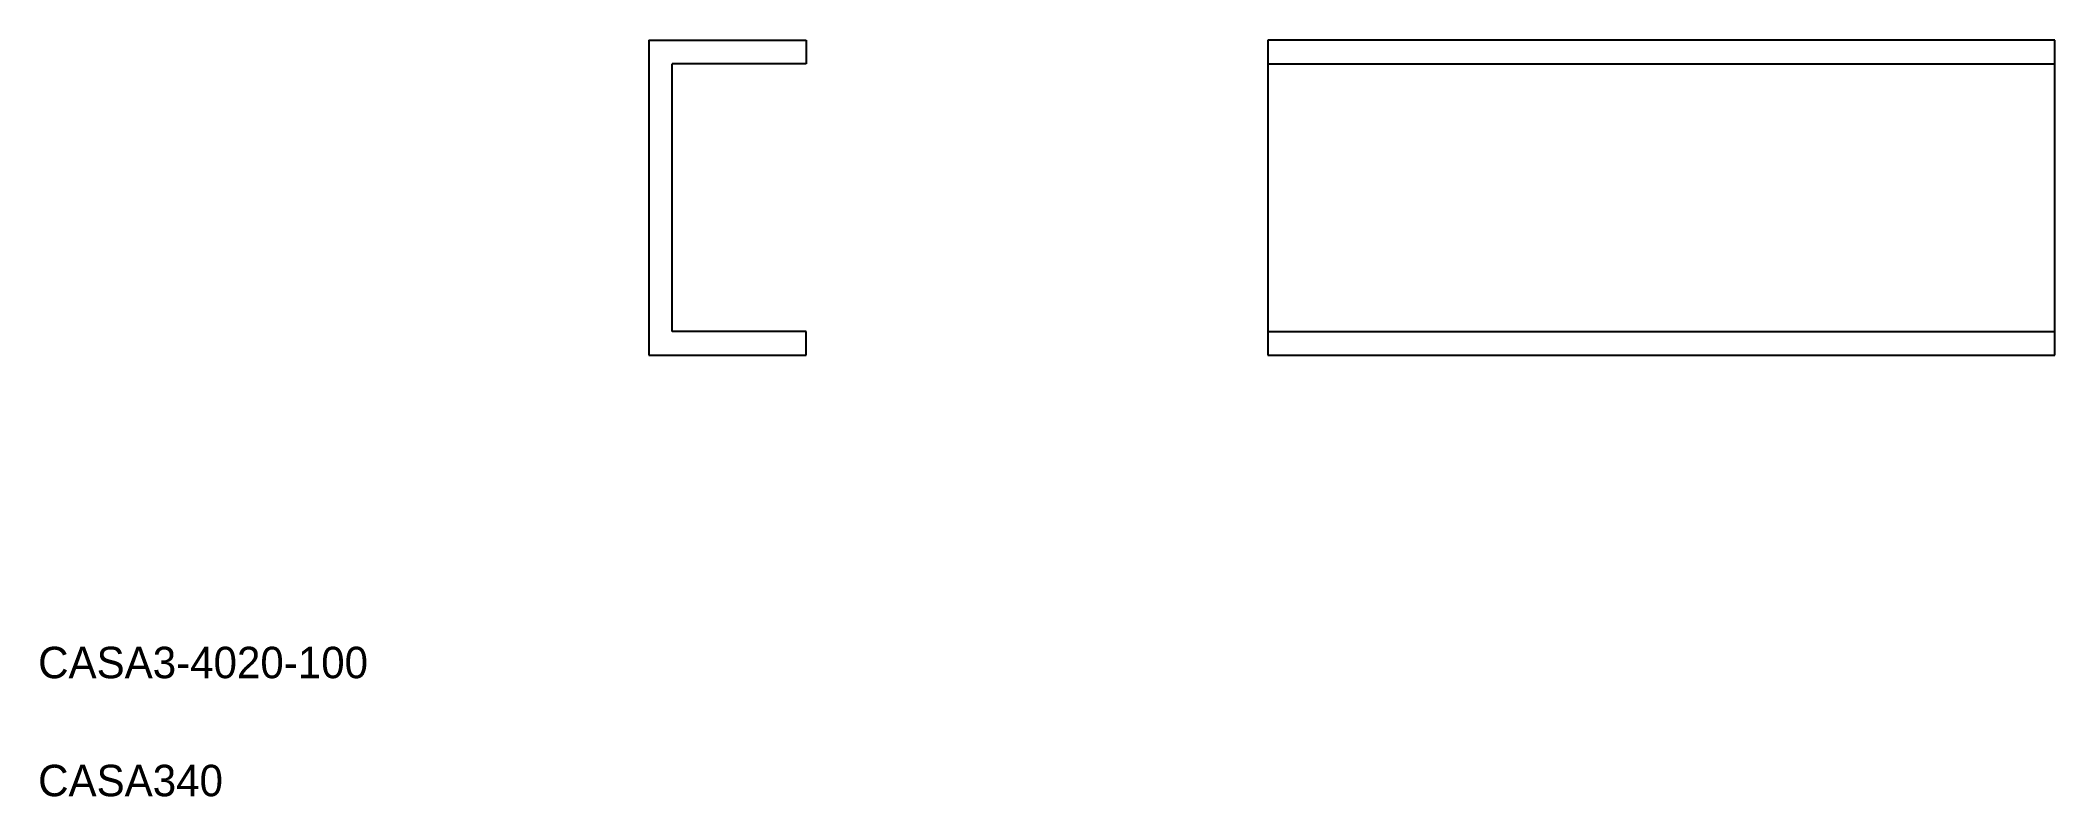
# Model space of a CAD drawing. Extents: x 19 to 275, y 27 to 123.
import ezdxf

# ---------------------------------------------------------------- set-up
doc = ezdxf.new("R2010")
doc.units = 0
doc.layers.get('0').update_dxf_attribs({"linetype": 'CONTINUOUS'})

msp = doc.modelspace()

# ---------------------------------------------------------------- linework, layer by layer
at = {"color": 7, "linetype": 'CONTINUOUS'}
for p, q in [((96.14, 123.37), (96.14, 83.37)), ((96.14, 123.37), (116.14, 123.37)), ((116.14, 123.37), (116.14, 120.37)), ((274.83, 123.37), (174.83, 123.37)), ((174.83, 123.37), (174.83, 83.37)), ((274.83, 83.37), (274.83, 123.37)), ((99.14, 86.37), (99.14, 120.37)), ((116.14, 120.37), (99.14, 120.37)), ((174.83, 120.37), (274.83, 120.37)), ((116.14, 86.37), (99.14, 86.37)), ((116.14, 83.37), (116.14, 86.37)), ((174.83, 86.37), (274.83, 86.37)), ((96.14, 83.37), (116.14, 83.37)), ((174.83, 83.37), (274.83, 83.37))]:
    msp.add_line(p, q, dxfattribs=at)

# ---------------------------------------------------------------- texts
for s, p in [('CASA3-4020-100', (18.54, 42.29)), ('CASA340', (18.54, 27.29))]:
    msp.add_text(s, height=4, dxfattribs=at).set_placement(p)

doc.saveas('drawing.dxf')
